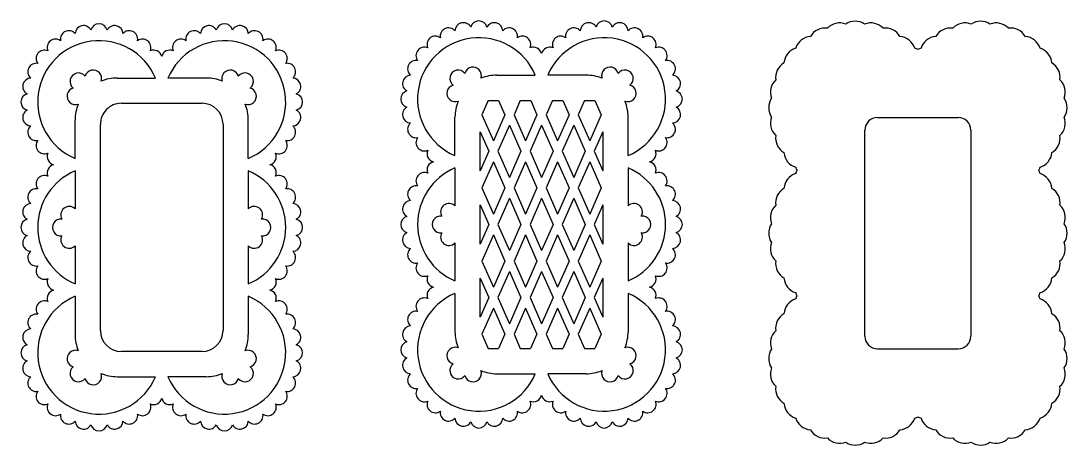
# Model space of a CAD drawing. Extents: x -1139 to -563, y -79 to 236.
# Drawn here: x -1121.3 to -872.3, y -78.5 to 22.4 of the extents above; entities that cross this region are included whole.
import ezdxf

# ---------------------------------------------------------------- set-up
doc = ezdxf.new("R2010")
doc.units = 0
doc.layers.get('0').update_dxf_attribs({"linetype": 'CONTINUOUS'})

msp = doc.modelspace()

# ---------------------------------------------------------------- linework, layer by layer
for p, q in [((-1098.422891, 8.80913), (-1089.297132, 8.80913)), ((-1077.210102, 8.80913), (-1086.335861, 8.80913)), ((-1008.025469, 9.504012), (-998.89971, 9.504012)), ((-986.81268, 9.504012), (-995.938439, 9.504012)), ((-1097.422891, 2.80913), (-1078.210102, 2.80913)), ((-1010.120883, 3.504012), (-1011.61746, 0.096282)), ((-1010.120883, 3.504012), (-1007.653105, 3.504012)), ((-1007.653105, 3.504012), (-1006.156527, 0.096282)), ((-1002.475576, 3.504012), (-1003.972154, 0.096282)), ((-1002.475576, 3.504012), (-1000.007799, 3.504012)), ((-1000.007799, 3.504012), (-998.511221, 0.096282)), ((-994.83027, 3.504012), (-996.326848, 0.096282)), ((-994.83027, 3.504012), (-992.362492, 3.504012)), ((-992.362492, 3.504012), (-990.865915, 0.096282)), ((-987.184964, 3.504012), (-988.681542, 0.096282)), ((-987.184964, 3.504012), (-984.717186, 3.504012)), ((-984.717186, 3.504012), (-983.220609, 0.096282)), ((-1011.61746, 0.096282), (-1008.886994, -6.121031)), ((-1006.156527, 0.096282), (-1008.886994, -6.121031)), ((-1003.972154, 0.096282), (-1001.241688, -6.121031)), ((-998.511221, 0.096282), (-1001.241688, -6.121031)), ((-996.326848, 0.096282), (-993.596381, -6.121031)), ((-990.865915, 0.096282), (-993.596381, -6.121031)), ((-988.681542, 0.096282), (-985.951075, -6.121031)), ((-983.220609, 0.096282), (-985.951075, -6.121031)), ((-1108.422891, -10.316629), (-1108.422891, -1.19087)), ((-1102.422829, -51.236525), (-1102.422829, -2.215626)), ((-1073.210102, -2.19087), (-1073.210041, -51.236525)), ((-1067.210102, -10.316629), (-1067.210102, -1.19087)), ((-1018.025469, -9.621747), (-1018.025469, -0.495988)), ((-1005.064341, -2.390643), (-1007.794807, -8.607956)), ((-1005.064341, -2.390643), (-1002.333874, -8.607956)), ((-997.419034, -2.390643), (-1000.149501, -8.607956)), ((-997.419034, -2.390643), (-994.688568, -8.607956)), ((-989.773728, -2.390643), (-992.504195, -8.607956)), ((-989.773728, -2.390643), (-987.043262, -8.607956)), ((-976.81268, -9.621747), (-976.81268, -0.495988)), ((-917.460211, -0.557001), (-898.247423, -0.557001)), ((-1012.025407, -3.948666), (-1009.97918, -8.607956)), ((-1012.025407, -13.267245), (-1012.025407, -3.948666)), ((-982.812679, -3.948705), (-984.858888, -8.607956)), ((-982.812679, -3.948705), (-982.812671, -13.267222)), ((-920.460211, -52.602641), (-920.460211, -3.557001)), ((-895.247423, -3.557001), (-895.247423, -52.602641)), ((-1009.97918, -8.607956), (-1012.025407, -13.267245)), ((-1007.794807, -8.607956), (-1005.064341, -14.825269)), ((-1002.333874, -8.607956), (-1005.064341, -14.825269)), ((-1000.149501, -8.607956), (-997.419034, -14.825269)), ((-994.688568, -8.607956), (-997.419034, -14.825269)), ((-992.504195, -8.607956), (-989.773728, -14.825269)), ((-987.043262, -8.607956), (-989.773728, -14.825269)), ((-984.858888, -8.607956), (-982.812671, -13.267222)), ((-1008.886994, -11.094881), (-1011.61746, -17.312194)), ((-1008.886994, -11.094881), (-1006.156527, -17.312194)), ((-1001.241688, -11.094881), (-1003.972154, -17.312194)), ((-1001.241688, -11.094881), (-998.511221, -17.312194)), ((-993.596381, -11.094881), (-996.326848, -17.312194)), ((-993.596381, -11.094881), (-990.865915, -17.312194)), ((-985.951075, -11.094881), (-988.681542, -17.312194)), ((-985.951075, -11.094881), (-983.220609, -17.312194)), ((-1108.422829, -13.277914), (-1108.422829, -22.305612)), ((-1067.210041, -13.277914), (-1067.210041, -22.305612)), ((-1018.025407, -12.583032), (-1018.025407, -21.61073)), ((-976.812619, -12.583032), (-976.812619, -21.61073)), ((-1011.61746, -17.312194), (-1008.886994, -23.529507)), ((-1006.156527, -17.312194), (-1008.886994, -23.529507)), ((-1003.972154, -17.312194), (-1001.241688, -23.529507)), ((-998.511221, -17.312194), (-1001.241688, -23.529507)), ((-996.326848, -17.312194), (-993.596381, -23.529507)), ((-990.865915, -17.312194), (-993.596381, -23.529507)), ((-988.681542, -17.312194), (-985.951075, -23.529507)), ((-983.220609, -17.312194), (-985.951075, -23.529507)), ((-1005.064341, -19.799119), (-1007.794807, -26.016432)), ((-1005.064341, -19.799119), (-1002.333874, -26.016432)), ((-997.419034, -19.799119), (-1000.149501, -26.016432)), ((-997.419034, -19.799119), (-994.688568, -26.016432)), ((-989.773728, -19.799119), (-992.504195, -26.016432)), ((-989.773728, -19.799119), (-987.043262, -26.016432)), ((-1012.025407, -21.357143), (-1009.97918, -26.016432)), ((-1012.025407, -30.675721), (-1012.025407, -21.357143)), ((-982.812665, -21.357151), (-984.858888, -26.016432)), ((-982.812665, -21.357151), (-982.812658, -30.675729)), ((-1009.97918, -26.016432), (-1012.025407, -30.675721)), ((-1007.794807, -26.016432), (-1005.064341, -32.233745)), ((-1002.333874, -26.016432), (-1005.064341, -32.233745)), ((-1000.149501, -26.016432), (-997.419034, -32.233745)), ((-994.688568, -26.016432), (-997.419034, -32.233745)), ((-992.504195, -26.016432), (-989.773728, -32.233745)), ((-987.043262, -26.016432), (-989.773728, -32.233745)), ((-984.858888, -26.016432), (-982.812658, -30.675729)), ((-1008.886994, -28.503357), (-1011.61746, -34.72067)), ((-1008.886994, -28.503357), (-1006.156527, -34.72067)), ((-1001.241688, -28.503357), (-1003.972154, -34.72067)), ((-1001.241688, -28.503357), (-998.511221, -34.72067)), ((-993.596381, -28.503357), (-996.326848, -34.72067)), ((-993.596381, -28.503357), (-990.865915, -34.72067)), ((-985.951075, -28.503357), (-988.681542, -34.72067)), ((-985.951075, -28.503357), (-983.220609, -34.72067)), ((-1108.422829, -31.121768), (-1108.422829, -40.149466)), ((-1067.210041, -31.121768), (-1067.210041, -40.149466)), ((-1018.025407, -30.426886), (-1018.025407, -39.454584)), ((-976.812619, -30.426886), (-976.812619, -39.454584)), ((-1011.61746, -34.72067), (-1008.886994, -40.937983)), ((-1006.156527, -34.72067), (-1008.886994, -40.937983)), ((-1003.972154, -34.72067), (-1001.241688, -40.937983)), ((-998.511221, -34.72067), (-1001.241688, -40.937983)), ((-996.326848, -34.72067), (-993.596381, -40.937983)), ((-990.865915, -34.72067), (-993.596381, -40.937983)), ((-988.681542, -34.72067), (-985.951075, -40.937983)), ((-983.220609, -34.72067), (-985.951075, -40.937983)), ((-1005.064341, -37.207595), (-1007.794807, -43.424908)), ((-1005.064341, -37.207595), (-1002.333874, -43.424908)), ((-997.419034, -37.207595), (-1000.149501, -43.424908)), ((-997.419034, -37.207595), (-994.688568, -43.424908)), ((-989.773728, -37.207595), (-992.504195, -43.424908)), ((-989.773728, -37.207595), (-987.043262, -43.424908)), ((-1012.025407, -38.765619), (-1009.97918, -43.424908)), ((-1012.025407, -48.084197), (-1012.025407, -38.765619)), ((-982.812652, -38.765596), (-984.858888, -43.424908)), ((-982.812652, -38.765596), (-982.812644, -48.084236)), ((-1108.422829, -43.110766), (-1108.422829, -52.236525)), ((-1067.210041, -43.110766), (-1067.210041, -52.236525)), ((-1018.025407, -42.415884), (-1018.025407, -51.541643)), ((-1009.97918, -43.424908), (-1012.025407, -48.084197)), ((-1007.794807, -43.424908), (-1005.064341, -49.642221)), ((-1002.333874, -43.424908), (-1005.064341, -49.642221)), ((-1000.149501, -43.424908), (-997.419034, -49.642221)), ((-994.688568, -43.424908), (-997.419034, -49.642221)), ((-992.504195, -43.424908), (-989.773728, -49.642221)), ((-987.043262, -43.424908), (-989.773728, -49.642221)), ((-984.858888, -43.424908), (-982.812644, -48.084236)), ((-976.812619, -42.415884), (-976.812619, -51.541643)), ((-1008.886994, -45.911833), (-1011.61746, -52.129146)), ((-1008.886994, -45.911833), (-1006.156527, -52.129146)), ((-1001.241688, -45.911833), (-1003.972154, -52.129146)), ((-1001.241688, -45.911833), (-998.511221, -52.129146)), ((-993.596381, -45.911833), (-996.326848, -52.129146)), ((-993.596381, -45.911833), (-990.865915, -52.129146)), ((-985.951075, -45.911833), (-988.681542, -52.129146)), ((-985.951075, -45.911833), (-983.220609, -52.129146)), ((-1011.61746, -52.129146), (-1010.118789, -55.541643)), ((-1006.156527, -52.129146), (-1007.655199, -55.541643)), ((-1003.972154, -52.129146), (-1002.473483, -55.541643)), ((-998.511221, -52.129146), (-1000.009892, -55.541643)), ((-996.326848, -52.129146), (-994.828176, -55.541643)), ((-990.865915, -52.129146), (-992.364586, -55.541643)), ((-988.681542, -52.129146), (-987.18287, -55.541643)), ((-983.220609, -52.129146), (-984.71928, -55.541643)), ((-1078.210041, -56.236525), (-1097.422829, -56.236525)), ((-1010.118789, -55.541643), (-1007.655199, -55.541643)), ((-1002.473483, -55.541643), (-1000.009892, -55.541643)), ((-994.828176, -55.541643), (-992.364586, -55.541643)), ((-987.18287, -55.541643), (-984.71928, -55.541643)), ((-917.460211, -55.602641), (-898.247423, -55.602641)), ((-1098.422829, -62.236525), (-1089.297071, -62.236525)), ((-1077.210041, -62.236525), (-1086.3358, -62.236525)), ((-1008.025407, -61.541643), (-998.899649, -61.541643)), ((-986.812619, -61.541643), (-995.938378, -61.541643))]:
    msp.add_line(p, q)
for centre, radius, start, end in [((-1109.931454, 18.067082), 2, 41.037374, 190.391197), ((-1106.424743, 19.294133), 2, 28.180232, 177.534054), ((-1102.732908, 19.710103), 2, 15.323089, 164.676911), ((-1099.041073, 19.294133), 2, 2.465946, 151.819768), ((-1095.534362, 18.067082), 2, 349.608803, 138.962626), ((-1080.098631, 18.067082), 2, 41.037374, 190.391197), ((-1076.59192, 19.294133), 2, 28.180232, 177.534054), ((-1072.900085, 19.710103), 2, 15.323089, 164.676911), ((-1069.20825, 19.294133), 2, 2.465946, 151.819768), ((-1065.701539, 18.067082), 2, 349.608803, 138.962626), ((-1019.534032, 18.761963), 2, 41.037374, 190.391197), ((-1016.027321, 19.989014), 2, 28.180232, 177.534054), ((-1012.335486, 20.404984), 2, 15.323089, 164.676911), ((-1008.643651, 19.989014), 2, 2.465946, 151.819768), ((-1005.13694, 18.761963), 2, 349.608803, 138.962626), ((-989.701209, 18.761963), 2, 41.037374, 190.391197), ((-986.194498, 19.989014), 2, 28.180232, 177.534054), ((-982.502663, 20.404984), 2, 15.323089, 164.676911), ((-978.810828, 19.989014), 2, 2.465946, 151.819768), ((-975.304118, 18.761963), 2, 349.608803, 138.962626), ((-929.968774, 16.700951), 4, 81.614355, 149.814217), ((-926.462063, 17.928002), 4, 68.757212, 136.957074), ((-922.770228, 18.343972), 4, 55.900069, 124.099931), ((-919.078393, 17.928002), 4, 43.042926, 111.242788), ((-915.571682, 16.700951), 4, 30.185783, 98.385645), ((-900.135951, 16.700951), 4, 81.614355, 149.814217), ((-896.629241, 17.928002), 4, 68.757212, 136.957074), ((-892.937406, 18.343972), 4, 55.900069, 124.099931), ((-889.245571, 17.928002), 4, 43.042926, 111.242788), ((-885.73886, 16.700951), 4, 30.185783, 98.385645), ((-1102.732908, 3.119147), 14.590955, 22.952411, 247.047589), ((-1113.077199, 16.090478), 2, 53.894517, 203.24834), ((-1092.388616, 16.090478), 2, 336.75166, 126.105483), ((-1072.900085, 3.119147), 14.590955, 292.952411, 157.047589), ((-1083.244377, 16.090478), 2, 53.894517, 203.24834), ((-1062.555794, 16.090478), 2, 336.75166, 126.105483), ((-1012.335486, 3.814029), 14.590955, 22.952411, 247.047589), ((-1022.679777, 16.78536), 2, 53.894517, 203.24834), ((-1001.991194, 16.78536), 2, 336.75166, 126.105483), ((-982.502663, 3.814029), 14.590955, 292.952411, 157.047589), ((-992.846955, 16.78536), 2, 53.894517, 203.24834), ((-972.158372, 16.78536), 2, 336.75166, 126.105483), ((-933.11452, 14.724348), 4, 94.471497, 162.67136), ((-912.425937, 14.724348), 4, 17.32864, 85.528503), ((-903.281697, 14.724348), 4, 94.471497, 162.67136), ((-882.593114, 14.724348), 4, 17.32864, 85.528503), ((-1115.704239, 13.463439), 2, 66.75166, 216.105483), ((-1089.761577, 13.463439), 2, 13.458191, 113.24834), ((-1085.871416, 13.463439), 2, 66.75166, 166.541809), ((-1059.928754, 13.463439), 2, 323.894517, 113.24834), ((-1025.306817, 14.15832), 2, 66.75166, 216.105483), ((-999.364155, 14.15832), 2, 13.458191, 113.24834), ((-995.473995, 14.15832), 2, 66.75166, 166.541809), ((-969.531332, 14.15832), 2, 323.894517, 113.24834), ((-935.74156, 12.097308), 4, 107.32864, 175.528503), ((-909.798897, 12.097308), 4, 60.904287, 72.67136), ((-905.908737, 12.097308), 4, 107.32864, 119.095713), ((-879.966074, 12.097308), 4, 4.471497, 72.67136), ((-1027.28342, 11.012575), 2, 79.608803, 228.962626), ((-967.554729, 11.012575), 2, 311.037374, 100.391197), ((-1117.680842, 10.317693), 2, 79.608803, 228.962626), ((-1107.636076, 8.022315), 2, 37.492614, 232.507386), ((-1104.116309, 8.725935), 2, 340.404846, 165.116805), ((-1071.516684, 8.725935), 2, 14.883195, 199.595154), ((-1067.996917, 8.022315), 2, 307.492614, 142.507386), ((-1057.952151, 10.317693), 2, 311.037374, 100.391197), ((-1017.238654, 8.717197), 2, 37.492614, 232.507386), ((-1013.718887, 9.420816), 2, 340.404846, 165.116805), ((-981.119262, 9.420816), 2, 14.883195, 199.595154), ((-977.599496, 8.717197), 2, 307.492614, 142.507386), ((-937.718163, 8.951562), 4, 120.185783, 188.385645), ((-877.989471, 8.951562), 4, 351.614355, 59.814217), ((-1118.907893, 6.810982), 2, 92.465946, 241.819768), ((-1098.422891, -1.19087), 10, 90, 112.390971), ((-1077.210102, -1.19087), 10, 67.609029, 90), ((-1056.7251, 6.810982), 2, 298.180232, 87.534054), ((-1028.510471, 7.505864), 2, 92.465946, 241.819768), ((-1008.025469, -0.495988), 10, 90, 112.390971), ((-986.81268, -0.495988), 10, 67.609029, 90), ((-966.327678, 7.505864), 2, 298.180232, 87.534054), ((-938.945214, 5.444851), 4, 133.042926, 201.242788), ((-876.76242, 5.444851), 4, 338.757212, 46.957074), ((-1119.323863, 3.119147), 2, 105.323089, 254.676911), ((-1108.339695, 4.502548), 2, 104.883195, 289.595154), ((-1067.293298, 4.502548), 2, 250.404846, 75.116805), ((-1056.30913, 3.119147), 2, 285.323089, 74.676911), ((-1028.926441, 3.814029), 2, 105.323089, 254.676911), ((-1017.942273, 5.19743), 2, 104.883195, 289.595154), ((-976.895876, 5.19743), 2, 250.404846, 75.116805), ((-965.911708, 3.814029), 2, 285.323089, 74.676911), ((-1098.422891, -1.19087), 10, 157.609029, 180), ((-1097.422891, -2.19087), 5, 90, 180.28368), ((-1078.210102, -2.19087), 5, 360, 90), ((-1077.210102, -1.19087), 10, 0, 22.390971), ((-1008.025469, -0.495988), 10, 157.609029, 180), ((-986.81268, -0.495988), 10, 0, 22.390971), ((-939.361184, 1.753016), 4, 145.900069, 214.099931), ((-876.34645, 1.753016), 4, 325.900069, 34.099931), ((-1118.907893, -0.572688), 2, 118.180232, 267.534054), ((-1056.7251, -0.572688), 2, 272.465946, 61.819768), ((-1028.510471, 0.122194), 2, 118.180232, 267.534054), ((-966.327678, 0.122194), 2, 272.465946, 61.819768), ((-1027.28342, -3.384517), 2, 131.037374, 280.391197), ((-967.554729, -3.384517), 2, 259.608803, 48.962626), ((-938.945214, -1.938819), 4, 158.757212, 226.957074), ((-917.460211, -3.557001), 3, 90, 180), ((-898.247423, -3.557001), 3, 360, 90), ((-876.76242, -1.938819), 4, 313.042926, 21.242788), ((-1117.680842, -4.079399), 2, 131.037374, 280.391197), ((-1057.952151, -4.079399), 2, 259.608803, 48.962626), ((-937.718163, -5.445529), 4, 171.614355, 239.814217), ((-877.989471, -5.445529), 4, 300.185783, 8.385645), ((-1115.704239, -7.225144), 2, 143.894517, 293.24834), ((-1059.928754, -7.225144), 2, 246.75166, 36.105483), ((-1025.306817, -6.530263), 2, 143.894517, 293.24834), ((-969.531332, -6.530263), 2, 246.75166, 36.105483), ((-1113.077199, -9.852184), 2, 156.75166, 256.543614), ((-1062.555794, -9.852184), 2, 283.456386, 23.24834), ((-1022.679777, -9.157302), 2, 156.75166, 256.543614), ((-972.158372, -9.157302), 2, 283.456386, 23.24834), ((-935.74156, -8.591275), 4, 184.471497, 252.67136), ((-879.966074, -8.591275), 4, 287.32864, 355.528503), ((-1113.077138, -13.742359), 2, 103.458191, 203.24834), ((-1062.555732, -13.742359), 2, 336.75166, 76.541809), ((-1022.679716, -13.047477), 2, 103.458191, 203.24834), ((-972.158311, -13.047477), 2, 336.75166, 76.541809), ((-933.11452, -11.218315), 4, 197.32864, 209.095954), ((-882.593114, -11.218315), 4, 330.904046, 342.67136), ((-1115.704178, -16.369399), 2, 66.75166, 216.105483), ((-1102.732846, -26.71369), 14.590955, 112.952411, 247.047589), ((-1072.900024, -26.71369), 14.590955, 292.952411, 67.047589), ((-1059.928693, -16.369399), 2, 323.894517, 113.24834), ((-1025.306756, -15.674517), 2, 66.75166, 216.105483), ((-1012.335425, -26.018808), 14.590955, 112.952411, 247.047589), ((-982.502602, -26.018808), 14.590955, 292.952411, 67.047589), ((-969.531271, -15.674517), 2, 323.894517, 113.24834), ((-935.741551, -17.735529), 4, 107.32864, 175.528503), ((-933.114512, -15.10849), 4, 150.904287, 162.67136), ((-882.593122, -15.10849), 4, 17.32864, 29.095713), ((-879.966083, -17.735529), 4, 4.471497, 72.67136), ((-1027.283359, -18.820263), 2, 79.608803, 228.962626), ((-967.554668, -18.820263), 2, 311.037374, 100.391197), ((-937.718154, -20.881275), 4, 120.185783, 188.385645), ((-877.98948, -20.881275), 4, 351.614355, 59.814217), ((-1117.680781, -19.515144), 2, 79.608803, 228.962626), ((-1057.95209, -19.515144), 2, 311.037374, 100.391197), ((-1118.907832, -23.021855), 2, 92.465946, 241.819768), ((-1109.829524, -23.727305), 2, 45.303831, 210.116805), ((-1065.803347, -23.727305), 2, 329.883195, 134.696169), ((-1056.725038, -23.021855), 2, 298.180232, 87.534054), ((-1028.51041, -22.326973), 2, 92.465946, 241.819768), ((-1019.432102, -23.032423), 2, 45.303831, 210.116805), ((-975.405925, -23.032423), 2, 329.883195, 134.696169), ((-966.327617, -22.326973), 2, 298.180232, 87.534054), ((-938.945206, -24.387986), 4, 133.042926, 201.242788), ((-876.762428, -24.387986), 4, 338.757212, 46.957074), ((-1119.323802, -26.71369), 2, 105.323089, 254.676911), ((-1111.82084, -26.71369), 2, 82.492614, 277.507386), ((-1063.81203, -26.71369), 2, 262.492614, 97.507386), ((-1056.309068, -26.71369), 2, 285.323089, 74.676911), ((-1028.92638, -26.018808), 2, 105.323089, 254.676911), ((-1021.423418, -26.018808), 2, 82.492614, 277.507386), ((-973.414608, -26.018808), 2, 262.492614, 97.507386), ((-965.911647, -26.018808), 2, 285.323089, 74.676911), ((-939.361176, -28.079821), 4, 145.900069, 214.099931), ((-876.346458, -28.079821), 4, 325.900069, 34.099931), ((-1118.907832, -30.405525), 2, 118.180232, 267.534054), ((-1109.829524, -29.700075), 2, 149.883195, 314.696169), ((-1065.803347, -29.700075), 2, 225.303831, 30.116805), ((-1056.725038, -30.405525), 2, 272.465946, 61.819768), ((-1028.51041, -29.710643), 2, 118.180232, 267.534054), ((-1019.432102, -29.005193), 2, 149.883195, 314.696169), ((-975.405925, -29.005193), 2, 225.303831, 30.116805), ((-966.327617, -29.710643), 2, 272.465946, 61.819768), ((-1027.283359, -33.217354), 2, 131.037374, 280.391197), ((-967.554668, -33.217354), 2, 259.608803, 48.962626), ((-938.945206, -31.771656), 4, 158.757212, 226.957074), ((-876.762428, -31.771656), 4, 313.042926, 21.242788), ((-1117.680781, -33.912236), 2, 131.037374, 280.391197), ((-1057.95209, -33.912236), 2, 259.608803, 48.962626), ((-937.718154, -35.278367), 4, 171.614355, 239.814217), ((-877.98948, -35.278367), 4, 300.185783, 8.385645), ((-1115.704178, -37.057982), 2, 143.894517, 293.24834), ((-1059.928693, -37.057982), 2, 246.75166, 36.105483), ((-1025.306756, -36.3631), 2, 143.894517, 293.24834), ((-969.531271, -36.3631), 2, 246.75166, 36.105483), ((-1113.077138, -39.685021), 2, 156.75166, 256.543614), ((-1062.555732, -39.685021), 2, 283.456386, 23.24834), ((-1022.679716, -38.99014), 2, 156.75166, 256.543614), ((-972.158311, -38.99014), 2, 283.456386, 23.24834), ((-935.741551, -38.424112), 4, 184.471497, 252.67136), ((-879.966083, -38.424112), 4, 287.32864, 355.528503), ((-1113.077138, -43.575211), 2, 103.456386, 203.24834), ((-1062.555732, -43.575211), 2, 336.75166, 76.543614), ((-1022.679716, -42.880329), 2, 103.456386, 203.24834), ((-972.158311, -42.880329), 2, 336.75166, 76.543614), ((-933.114512, -41.051152), 4, 197.32864, 209.095713), ((-882.593122, -41.051152), 4, 330.904287, 342.67136), ((-1115.704178, -46.20225), 2, 66.75166, 216.105483), ((-1102.732846, -56.546542), 14.590955, 112.952411, 337.047589), ((-1072.900024, -56.546542), 14.590955, 202.952411, 67.047589), ((-1059.928693, -46.20225), 2, 323.894517, 113.24834), ((-1025.306756, -45.507369), 2, 66.75166, 216.105483), ((-1012.335425, -55.85166), 14.590955, 112.952411, 337.047589), ((-982.502602, -55.85166), 14.590955, 202.952411, 67.047589), ((-969.531271, -45.507369), 2, 323.894517, 113.24834), ((-935.74156, -47.568367), 4, 107.32864, 175.528503), ((-933.11452, -44.941327), 4, 150.904046, 162.67136), ((-882.593114, -44.941327), 4, 17.32864, 29.095954), ((-879.966074, -47.568367), 4, 4.471497, 72.67136), ((-1027.283359, -48.653114), 2, 79.608803, 228.962626), ((-967.554668, -48.653114), 2, 311.037374, 100.391197), ((-937.718163, -50.714112), 4, 120.185783, 188.385645), ((-877.989471, -50.714112), 4, 351.614355, 59.814217), ((-1117.680781, -49.347996), 2, 79.608803, 228.962626), ((-1057.95209, -49.347996), 2, 311.037374, 100.391197), ((-1118.907832, -52.854707), 2, 92.465946, 241.819768), ((-1098.422829, -52.236525), 10, 180, 202.390971), ((-1097.422829, -51.236525), 5, 180, 270), ((-1078.210041, -51.236525), 5, 270, 360), ((-1077.210041, -52.236525), 10, 337.609029, 0), ((-1056.725038, -52.854707), 2, 298.180232, 87.534054), ((-1028.51041, -52.159825), 2, 92.465946, 241.819768), ((-1008.025407, -51.541643), 10, 180, 202.390971), ((-986.812619, -51.541643), 10, 337.609029, 0), ((-966.327617, -52.159825), 2, 298.180232, 87.534054), ((-938.945214, -54.220823), 4, 133.042926, 201.242788), ((-876.76242, -54.220823), 4, 338.757212, 46.957074), ((-1119.323802, -56.546542), 2, 105.323089, 254.676911), ((-1056.309068, -56.546542), 2, 285.323089, 74.676911), ((-1028.92638, -55.85166), 2, 105.323089, 254.676911), ((-965.911647, -55.85166), 2, 285.323089, 74.676911), ((-917.460211, -52.602641), 3, 180, 270), ((-898.247423, -52.602641), 3, 270, 360), ((-1108.339634, -57.929943), 2, 70.404846, 255.116805), ((-1067.293237, -57.929943), 2, 284.883195, 109.595154), ((-1017.942212, -57.235061), 2, 70.404846, 255.116805), ((-976.895815, -57.235061), 2, 284.883195, 109.595154), ((-939.361184, -57.912658), 4, 145.900069, 214.099931), ((-876.34645, -57.912658), 4, 325.900069, 34.099931), ((-1118.907832, -60.238377), 2, 118.180232, 267.534054), ((-1056.725038, -60.238377), 2, 272.465946, 61.819768), ((-1028.51041, -59.543495), 2, 118.180232, 267.534054), ((-1017.238592, -60.754828), 2, 127.492614, 322.507386), ((-977.599434, -60.754828), 2, 217.492614, 52.507386), ((-966.327617, -59.543495), 2, 272.465946, 61.819768), ((-1117.680781, -63.745088), 2, 131.037374, 280.391197), ((-1107.636014, -61.44971), 2, 127.492614, 322.507386), ((-1104.116248, -62.153329), 2, 194.883195, 19.595154), ((-1098.422829, -52.236525), 10, 247.609029, 270), ((-1077.210041, -52.236525), 10, 270, 292.390971), ((-1071.516623, -62.153329), 2, 160.404846, 345.116805), ((-1067.996856, -61.44971), 2, 217.492614, 52.507386), ((-1057.95209, -63.745088), 2, 259.608803, 48.962626), ((-1027.283359, -63.050206), 2, 131.037374, 280.391197), ((-1013.718826, -61.458448), 2, 194.883195, 19.595154), ((-1008.025407, -51.541643), 10, 247.609029, 270), ((-986.812619, -51.541643), 10, 270, 292.390971), ((-981.119201, -61.458448), 2, 160.404846, 345.116805), ((-967.554668, -63.050206), 2, 259.608803, 48.962626), ((-938.945214, -61.604493), 4, 158.757212, 226.957074), ((-876.76242, -61.604493), 4, 313.042926, 21.242788), ((-937.718163, -65.111204), 4, 171.614355, 239.814217), ((-877.989471, -65.111204), 4, 300.185783, 8.385645), ((-1115.704178, -66.890833), 2, 143.894517, 293.24834), ((-1059.928693, -66.890833), 2, 246.75166, 36.105483), ((-1025.306756, -66.195952), 2, 143.894517, 293.24834), ((-999.364093, -66.195952), 2, 246.75166, 346.541809), ((-995.473933, -66.195952), 2, 193.458191, 293.24834), ((-969.531271, -66.195952), 2, 246.75166, 36.105483), ((-1113.077138, -69.517873), 2, 156.75166, 306.105483), ((-1092.388555, -69.517873), 2, 233.894517, 23.24834), ((-1089.761515, -66.890833), 2, 246.75166, 346.541809), ((-1085.871355, -66.890833), 2, 193.458191, 293.24834), ((-1083.244315, -69.517873), 2, 156.75166, 306.105483), ((-1062.555732, -69.517873), 2, 233.894517, 23.24834), ((-1022.679716, -68.822991), 2, 156.75166, 306.105483), ((-1001.991133, -68.822991), 2, 233.894517, 23.24834), ((-992.846894, -68.822991), 2, 156.75166, 306.105483), ((-972.158311, -68.822991), 2, 233.894517, 23.24834), ((-935.74156, -68.25695), 4, 184.471497, 252.67136), ((-879.966074, -68.25695), 4, 287.32864, 355.528503), ((-1109.931392, -71.494476), 2, 169.608803, 318.962626), ((-1095.534301, -71.494476), 2, 221.037374, 10.391197), ((-1080.09857, -71.494476), 2, 169.608803, 318.962626), ((-1065.701478, -71.494476), 2, 221.037374, 10.391197), ((-1019.53397, -70.799595), 2, 169.608803, 318.962626), ((-1016.02726, -72.026646), 2, 182.465946, 331.819768), ((-1008.64359, -72.026646), 2, 208.180232, 357.534054), ((-1005.136879, -70.799595), 2, 221.037374, 10.391197), ((-989.701148, -70.799595), 2, 169.608803, 318.962626), ((-986.194437, -72.026646), 2, 182.465946, 331.819768), ((-978.810767, -72.026646), 2, 208.180232, 357.534054), ((-975.304056, -70.799595), 2, 221.037374, 10.391197), ((-933.11452, -70.883989), 4, 197.32864, 265.528503), ((-912.425937, -70.883989), 4, 274.471497, 342.67136), ((-909.798897, -68.25695), 4, 287.32864, 299.095713), ((-905.908737, -68.25695), 4, 240.904287, 252.67136), ((-903.281697, -70.883989), 4, 197.32864, 265.528503), ((-882.593114, -70.883989), 4, 274.471497, 342.67136), ((-1106.424681, -72.721527), 2, 182.465946, 331.819768), ((-1102.732846, -73.137497), 2, 195.323089, 344.676911), ((-1099.041012, -72.721527), 2, 208.180232, 357.534054), ((-1076.591859, -72.721527), 2, 182.465946, 331.819768), ((-1072.900024, -73.137497), 2, 195.323089, 344.676911), ((-1069.208189, -72.721527), 2, 208.180232, 357.534054), ((-1012.335425, -72.442616), 2, 195.323089, 344.676911), ((-982.502602, -72.442616), 2, 195.323089, 344.676911), ((-929.968774, -72.860593), 4, 210.185783, 278.385645), ((-926.462063, -74.087644), 4, 223.042926, 291.242788), ((-919.078393, -74.087644), 4, 248.757212, 316.957074), ((-915.571682, -72.860593), 4, 261.614355, 329.814217), ((-900.135951, -72.860593), 4, 210.185783, 278.385645), ((-896.629241, -74.087644), 4, 223.042926, 291.242788), ((-889.245571, -74.087644), 4, 248.757212, 316.957074), ((-885.73886, -72.860593), 4, 261.614355, 329.814217), ((-922.770228, -74.503614), 4, 235.900069, 304.099931), ((-892.937406, -74.503614), 4, 235.900069, 304.099931)]:
    msp.add_arc(centre, radius, start, end)

doc.saveas('drawing.dxf')
